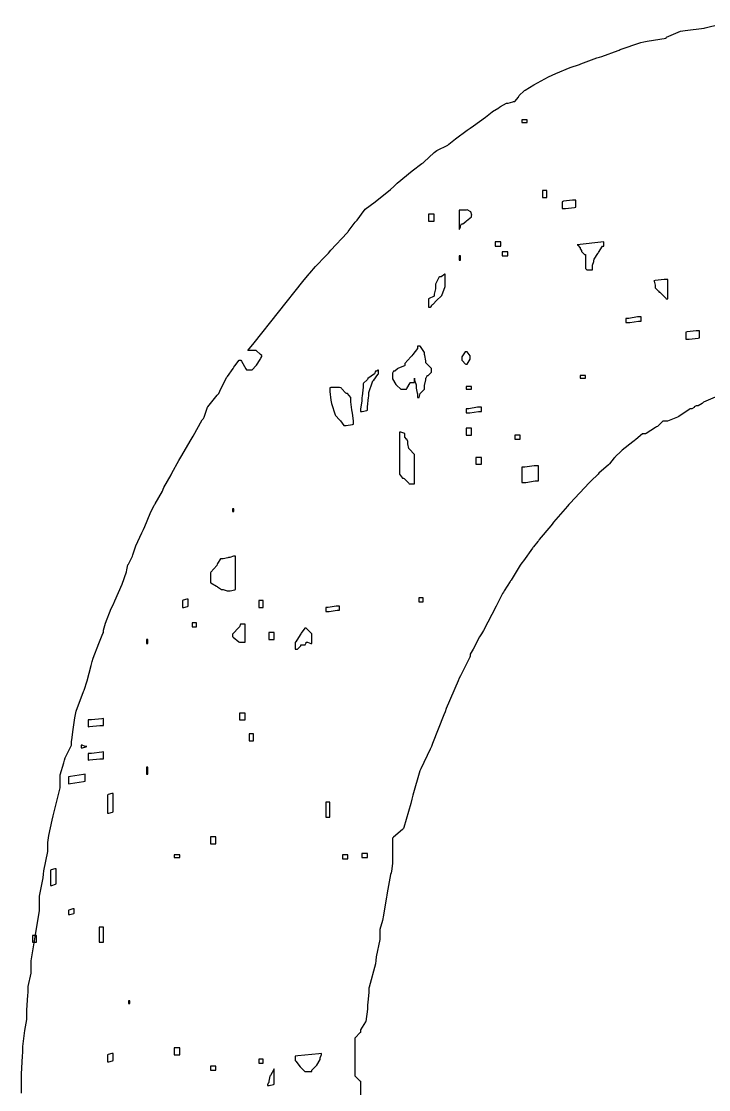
# Model space of a CAD drawing. Extents: x 44 to 313, y 66 to 291.
# Drawn here: x 278.02 to 295.47, y 264.05 to 291.17 of the extents above; entities that cross this region are included whole.
import ezdxf

# ---------------------------------------------------------------- set-up
doc = ezdxf.new("R2010")
doc.units = 0
doc.header["$MEASUREMENT"] = 0

msp = doc.modelspace()

# ---------------------------------------------------------------- linework, layer by layer
at = {"color": 40}
for points in [[(278.025, 263.966), (278.025, 264.267), (278.025, 264.452), (278.05, 264.902), (278.059, 265.006), (278.059, 265.146), (278.112, 265.559), (278.165, 265.833), (278.165, 265.924), (278.165, 266.075), (278.191, 266.453), (278.201, 266.524), (278.201, 266.674), (278.271, 267.012), (278.271, 267.123), (278.271, 267.327), (278.36, 267.83), (278.378, 267.935), (278.394, 268.041), (278.482, 268.596), (278.482, 268.781), (278.482, 268.967), (278.579, 269.434), (278.588, 269.522), (278.597, 269.61), (278.694, 270.101), (278.694, 270.264), (278.694, 270.324), (278.725, 270.502), (278.809, 270.899), (278.835, 271.004), (278.861, 271.11), (279.011, 271.719), (279.011, 271.921), (279.011, 272.045), (279.099, 272.354), (279.117, 272.415), (279.134, 272.477), (279.294, 272.802), (279.294, 272.91), (279.302, 272.927), (279.334, 273.14), (279.382, 273.491), (279.4, 273.579), (279.417, 273.659), (279.602, 274.162), (279.612, 274.179), (279.62, 274.197), (279.691, 274.431), (279.795, 274.823), (279.823, 274.92), (279.849, 275.008), (279.99, 275.383), (280.096, 275.634), (280.106, 275.66), (280.106, 275.719), (280.162, 275.895), (280.308, 276.269), (280.352, 276.365), (280.396, 276.463), (280.581, 276.886), (280.695, 277.203), (280.705, 277.247), (280.705, 277.247), (280.731, 277.373), (280.741, 277.39), (280.749, 277.408), (280.837, 277.584), (280.847, 277.6), (280.855, 277.628), (280.934, 277.857), (281.084, 278.193), (281.128, 278.271), (281.162, 278.351), (281.296, 278.682), (281.392, 278.889), (281.41, 278.907), (281.419, 278.924), (281.605, 279.25), (281.623, 279.294), (281.639, 279.338), (281.824, 279.666), (281.833, 279.683), (281.842, 279.701), (282.018, 280.025), (282.046, 280.07), (282.072, 280.114), (282.337, 280.555), (282.363, 280.599), (282.389, 280.643), (282.618, 281.059), (282.645, 281.094), (282.662, 281.129), (282.751, 281.376), (282.751, 281.376), (282.76, 281.386), (282.998, 281.685), (283.034, 281.729), (283.06, 281.783), (283.235, 282.135), (283.245, 282.152), (283.253, 282.162), (283.403, 282.364), (283.421, 282.399), (283.439, 282.426), (283.557, 282.575), (283.597, 282.575), (283.615, 282.549), (283.722, 282.356), (283.74, 282.328), (283.74, 282.328), (283.774, 282.328), (283.774, 282.328), (283.8, 282.328), (283.859, 282.328), (283.88, 282.328), (283.888, 282.338), (283.977, 282.426), (283.986, 282.435), (283.994, 282.444), (284.082, 282.593), (284.092, 282.611), (284.1, 282.621), (284.127, 282.666), (284.127, 282.681), (284.127, 282.691), (284.092, 282.715), (284.092, 282.715), (284.092, 282.715), (283.985, 282.822), (283.95, 282.822), (283.906, 282.822), (283.774, 282.822), (283.774, 282.822), (283.932, 283.016), (284.55, 283.792), (285.167, 284.569), (285.327, 284.762), (285.344, 284.78), (285.494, 284.948), (285.749, 285.221), (285.82, 285.291), (285.881, 285.363), (286.297, 285.804), (286.315, 285.82), (286.323, 285.838), (286.498, 286.077), (286.526, 286.103), (286.552, 286.13), (286.728, 286.369), (286.738, 286.385), (286.755, 286.403), (287.001, 286.593), (287.39, 286.906), (287.478, 286.985), (287.566, 287.065), (287.941, 287.377), (288.192, 287.568), (288.219, 287.584), (288.236, 287.602), (288.501, 287.841), (288.536, 287.867), (288.571, 287.894), (288.845, 288.035), (288.855, 288.043), (288.871, 288.053), (289.044, 288.189), (289.338, 288.414), (289.418, 288.466), (289.497, 288.52), (289.806, 288.744), (289.974, 288.881), (289.983, 288.889), (289.983, 288.889), (290.142, 288.979), (290.16, 288.995), (290.186, 289.013), (290.336, 289.101), (290.336, 289.101), (290.38, 289.101), (290.495, 289.129), (290.513, 289.137), (290.547, 289.137), (290.643, 289.252), (290.653, 289.278), (290.661, 289.296), (290.785, 289.41), (290.795, 289.418), (290.812, 289.428), (291.028, 289.56), (291.403, 289.763), (291.501, 289.807), (291.589, 289.851), (291.958, 290.001), (292.188, 290.081), (292.206, 290.09), (292.223, 290.099), (292.628, 290.249), (292.699, 290.266), (292.76, 290.284), (293.176, 290.434), (293.194, 290.442), (293.22, 290.46), (293.748, 290.637), (293.828, 290.653), (293.907, 290.671), (294.229, 290.721), (294.393, 290.75), (294.393, 290.759), (294.401, 290.769), (294.754, 290.927), (294.816, 290.935), (294.877, 290.945), (295.354, 290.998), (295.381, 291.006), (295.415, 291.016), (296.041, 291.174)], [(295.812, 281.711), (295.337, 281.509), (295.311, 281.481), (295.301, 281.473), (295.202, 281.41), (295.169, 281.41), (295.151, 281.41), (295.099, 281.386), (295.099, 281.376), (295.099, 281.368), (295.045, 281.34), (295.028, 281.34), (295.028, 281.34), (294.992, 281.34), (294.992, 281.34), (294.974, 281.324), (294.71, 281.146), (294.676, 281.128), (294.64, 281.112), (294.428, 281.023), (294.357, 281.023), (294.303, 281.023), (294.173, 280.891), (294.146, 280.881), (294.119, 280.865), (293.88, 280.715), (293.864, 280.705), (293.792, 280.705), (293.625, 280.556), (293.581, 280.529), (293.546, 280.502), (293.273, 280.291), (293.265, 280.282), (293.247, 280.265), (293.096, 280.115), (293.088, 280.106), (293.07, 280.097), (292.954, 279.939), (292.946, 279.929), (292.928, 279.913), (292.681, 279.701), (292.665, 279.683), (292.647, 279.666), (292.497, 279.516), (292.489, 279.506), (292.435, 279.462), (291.958, 278.942), (291.924, 278.907), (291.888, 278.863), (291.535, 278.456), (291.501, 278.412), (291.465, 278.368), (291.164, 278.016), (291.148, 277.989), (291.13, 277.972), (291.024, 277.831), (291.006, 277.813), (290.996, 277.804), (290.769, 277.478), (290.725, 277.424), (290.689, 277.372), (290.459, 276.984), (290.442, 276.967), (290.432, 276.958), (290.282, 276.72), (290.266, 276.684), (290.238, 276.649), (290.09, 276.365), (290.09, 276.365), (290.072, 276.331), (289.753, 275.714), (289.701, 275.626), (289.657, 275.547), (289.493, 275.238), (289.418, 275.106), (289.418, 275.06), (289.409, 275.034), (289.172, 274.559), (289.137, 274.497), (289.11, 274.435), (288.811, 273.729), (288.785, 273.649), (288.749, 273.571), (288.458, 272.839), (288.432, 272.767), (288.404, 272.697), (288.166, 272.196), (288.149, 272.168), (288.139, 272.151), (287.963, 271.533), (287.937, 271.427), (287.909, 271.322), (287.734, 270.705), (287.726, 270.687), (287.698, 270.661), (287.47, 270.466), (287.444, 270.44), (287.444, 270.299), (287.444, 269.981), (287.444, 269.875), (287.444, 269.796), (287.416, 269.602), (287.408, 269.558), (287.398, 269.514), (287.31, 269.047), (287.302, 268.993), (287.292, 268.941), (287.205, 268.438), (287.197, 268.394), (287.187, 268.35), (287.125, 268.118), (287.125, 268.041), (287.125, 267.865), (287.029, 267.424), (287.021, 267.335), (287.011, 267.247), (286.852, 266.657), (286.844, 266.63), (286.844, 266.525), (286.816, 266.269), (286.808, 266.207), (286.808, 266.101), (286.772, 265.782), (286.772, 265.782), (286.763, 265.774), (286.632, 265.57), (286.632, 265.501), (286.614, 265.493), (286.508, 265.377), (286.492, 265.359), (286.492, 265.122), (286.492, 264.586), (286.492, 264.407), (286.508, 264.39), (286.614, 264.276), (286.632, 264.267), (286.632, 263.919)]]:
    msp.add_lwpolyline(points, dxfattribs=at)
for points in [[(290.725, 288.608), (290.759, 288.608), (290.838, 288.608), (290.865, 288.608), (290.865, 288.626), (290.865, 288.666), (290.865, 288.678), (290.829, 288.678), (290.751, 288.678), (290.725, 288.678), (290.725, 288.662), (290.725, 288.622), (290.725, 288.608)], [(291.254, 286.702), (291.28, 286.702), (291.338, 286.702), (291.358, 286.702), (291.358, 286.746), (291.358, 286.845), (291.358, 286.879), (291.332, 286.879), (291.273, 286.879), (291.254, 286.879), (291.254, 286.834), (291.254, 286.735), (291.254, 286.702)], [(289.137, 285.89), (289.145, 285.9), (289.172, 285.947), (289.172, 285.962), (289.172, 285.98), (289.198, 286.033), (289.208, 286.033), (289.234, 286.033), (289.304, 286.095), (289.314, 286.103), (289.322, 286.112), (289.454, 286.212), (289.454, 286.243), (289.462, 286.253), (289.436, 286.341), (289.337, 286.393), (289.314, 286.385), (289.278, 286.385), (289.198, 286.385), (289.172, 286.385), (289.172, 286.385), (289.137, 286.385), (289.137, 286.385), (289.137, 286.263), (289.137, 285.984), (289.137, 285.89)], [(291.747, 286.42), (291.835, 286.42), (292.064, 286.447), (292.1, 286.456), (292.1, 286.5), (292.1, 286.599), (292.1, 286.632), (292.012, 286.632), (291.782, 286.606), (291.747, 286.596), (291.747, 286.552), (291.747, 286.453), (291.747, 286.42)], [(288.36, 286.103), (288.394, 286.103), (288.475, 286.103), (288.502, 286.103), (288.502, 286.147), (288.502, 286.246), (288.502, 286.279), (288.466, 286.279), (288.386, 286.279), (288.36, 286.279), (288.36, 286.235), (288.36, 286.136), (288.36, 286.103)], [(290.054, 285.467), (290.088, 285.467), (290.168, 285.467), (290.196, 285.467), (290.196, 285.495), (290.196, 285.554), (290.196, 285.574), (290.16, 285.574), (290.08, 285.574), (290.054, 285.574), (290.054, 285.548), (290.054, 285.488), (290.054, 285.467)], [(292.206, 285.397), (292.206, 285.397), (292.24, 285.361), (292.24, 285.361), (292.24, 285.335), (292.319, 285.257), (292.347, 285.257), (292.347, 285.213), (292.347, 285.113), (292.347, 285.08), (292.347, 285.036), (292.347, 284.937), (292.347, 284.904), (292.347, 284.896), (292.381, 284.868), (292.383, 284.868), (292.409, 284.868), (292.468, 284.868), (292.489, 284.868), (292.489, 284.868), (292.523, 284.868), (292.523, 284.868), (292.523, 284.886), (292.523, 284.926), (292.523, 284.938), (292.523, 284.982), (292.559, 285.081), (292.559, 285.115), (292.567, 285.133), (292.655, 285.283), (292.665, 285.291), (292.673, 285.309), (292.772, 285.467), (292.806, 285.467), (292.806, 285.495), (292.806, 285.554), (292.806, 285.574), (292.734, 285.565), (292.206, 285.513), (292.136, 285.503), (292.152, 285.495), (292.206, 285.422), (292.206, 285.397)], [(290.23, 285.221), (290.264, 285.221), (290.344, 285.221), (290.372, 285.221), (290.372, 285.248), (290.372, 285.308), (290.372, 285.327), (290.336, 285.327), (290.256, 285.327), (290.23, 285.327), (290.23, 285.301), (290.23, 285.242), (290.23, 285.221)], [(289.137, 285.115), (289.137, 285.115), (289.172, 285.115), (289.172, 285.115), (289.172, 285.142), (289.172, 285.201), (289.172, 285.221), (289.172, 285.221), (289.137, 285.221), (289.137, 285.221), (289.137, 285.195), (289.137, 285.135), (289.137, 285.115)], [(288.642, 284.692), (288.624, 284.675), (288.536, 284.503), (288.536, 284.445), (288.536, 284.384), (288.502, 284.245), (288.502, 284.198), (288.484, 284.19), (288.378, 284.136), (288.36, 284.127), (288.36, 284.074), (288.36, 283.956), (288.36, 283.916), (288.36, 283.916), (288.396, 283.916), (288.396, 283.916), (288.404, 283.916), (288.432, 283.942), (288.432, 283.95), (288.432, 283.96), (288.457, 283.986), (288.466, 283.986), (288.475, 283.996), (288.563, 284.084), (288.572, 284.092), (288.58, 284.102), (288.669, 284.19), (288.678, 284.198), (288.695, 284.216), (288.785, 284.441), (288.785, 284.515), (288.785, 284.577), (288.785, 284.716), (288.785, 284.762), (288.775, 284.754), (288.676, 284.692), (288.642, 284.692)], [(294.11, 284.445), (294.11, 284.411), (294.199, 284.321), (294.217, 284.303), (294.233, 284.295), (294.384, 284.145), (294.393, 284.127), (294.393, 284.127), (294.429, 284.127), (294.429, 284.127), (294.429, 284.251), (294.429, 284.529), (294.429, 284.621), (294.341, 284.621), (294.11, 284.595), (294.076, 284.585), (294.084, 284.577), (294.11, 284.478), (294.11, 284.445)], [(293.371, 283.527), (293.467, 283.527), (293.685, 283.563), (293.758, 283.563), (293.758, 283.591), (293.758, 283.65), (293.758, 283.669), (293.66, 283.669), (293.442, 283.633), (293.371, 283.633), (293.371, 283.607), (293.371, 283.548), (293.371, 283.527)], [(294.886, 283.104), (294.974, 283.104), (295.203, 283.132), (295.239, 283.14), (295.239, 283.184), (295.239, 283.283), (295.239, 283.317), (295.151, 283.317), (294.921, 283.29), (294.886, 283.281), (294.886, 283.236), (294.886, 283.137), (294.886, 283.104)], [(288.007, 282.116), (288.007, 282.064), (288.043, 281.945), (288.043, 281.905), (288.043, 281.861), (288.069, 281.739), (288.079, 281.729), (288.079, 281.703), (288.079, 281.643), (288.079, 281.623), (288.079, 281.623), (288.113, 281.623), (288.113, 281.623), (288.122, 281.623), (288.149, 281.729), (288.149, 281.729), (288.149, 281.729), (288.255, 281.835), (288.255, 281.869), (288.255, 281.932), (288.29, 282.071), (288.29, 282.116), (288.298, 282.126), (288.326, 282.171), (288.326, 282.186), (288.352, 282.186), (288.432, 282.266), (288.432, 282.292), (288.432, 282.31), (288.432, 282.35), (288.432, 282.363), (288.422, 282.373), (288.334, 282.461), (288.326, 282.469), (288.326, 282.469), (288.29, 282.505), (288.29, 282.505), (288.29, 282.558), (288.264, 282.689), (288.255, 282.715), (288.255, 282.769), (288.157, 282.92), (288.149, 282.928), (288.149, 282.928), (288.113, 282.928), (288.113, 282.928), (288.113, 282.928), (288.079, 282.928), (288.079, 282.928), (288.079, 282.867), (287.963, 282.717), (287.937, 282.681), (287.909, 282.655), (287.76, 282.49), (287.76, 282.435), (287.751, 282.426), (287.593, 282.373), (287.584, 282.363), (287.575, 282.355), (287.502, 282.292), (287.478, 282.292), (287.468, 282.292), (287.444, 282.24), (287.444, 282.222), (287.444, 282.206), (287.444, 282.166), (287.444, 282.152), (287.444, 282.099), (287.532, 281.958), (287.55, 281.94), (287.558, 281.932), (287.645, 281.843), (287.654, 281.833), (287.654, 281.833), (287.69, 281.833), (287.69, 281.833), (287.716, 281.833), (287.776, 281.833), (287.796, 281.833), (287.805, 281.851), (287.893, 281.994), (287.903, 282.01), (287.929, 282.01), (287.987, 282.01), (288.007, 282.01), (288.007, 282.01), (288.007, 282.116), (288.007, 282.116)], [(289.314, 282.787), (289.286, 282.787), (289.208, 282.655), (289.208, 282.611), (289.208, 282.576), (289.302, 282.465), (289.314, 282.469), (289.34, 282.469), (289.418, 282.601), (289.418, 282.645), (289.418, 282.681), (289.34, 282.787), (289.314, 282.787)], [(287.021, 282.292), (287.011, 282.292), (286.985, 282.222), (286.985, 282.222), (286.985, 282.222), (286.816, 282.108), (286.808, 282.082), (286.799, 282.073), (286.711, 281.985), (286.702, 281.976), (286.702, 281.887), (286.676, 281.658), (286.668, 281.623), (286.668, 281.535), (286.632, 281.336), (286.632, 281.27), (286.676, 281.27), (286.79, 281.296), (286.808, 281.304), (286.808, 281.392), (286.834, 281.623), (286.844, 281.657), (286.844, 281.755), (286.939, 282.02), (286.949, 282.046), (286.967, 282.064), (287.073, 282.206), (287.091, 282.222), (287.091, 282.25), (287.091, 282.309), (287.091, 282.328), (287.081, 282.32), (287.036, 282.292), (287.021, 282.292)], [(292.206, 282.116), (292.24, 282.116), (292.319, 282.116), (292.347, 282.116), (292.347, 282.134), (292.347, 282.174), (292.347, 282.186), (292.311, 282.186), (292.232, 282.186), (292.206, 282.186), (292.206, 282.17), (292.206, 282.116), (292.206, 282.116)], [(285.856, 281.869), (285.856, 281.781), (285.881, 281.561), (285.89, 281.517), (285.899, 281.473), (285.987, 281.182), (285.997, 281.164), (286.005, 281.156), (286.093, 281.068), (286.103, 281.058), (286.129, 281.032), (286.209, 280.917), (286.209, 280.917), (286.27, 280.917), (286.428, 280.943), (286.456, 280.952), (286.456, 281.032), (286.428, 281.226), (286.42, 281.27), (286.41, 281.314), (286.385, 281.519), (286.385, 281.587), (286.385, 281.623), (286.305, 281.729), (286.279, 281.729), (286.261, 281.739), (286.147, 281.853), (286.139, 281.869), (286.103, 281.879), (285.882, 281.879), (285.856, 281.869)], [(289.314, 281.833), (289.348, 281.833), (289.427, 281.833), (289.454, 281.833), (289.454, 281.851), (289.454, 281.893), (289.454, 281.905), (289.418, 281.905), (289.34, 281.905), (289.314, 281.905), (289.314, 281.887), (289.314, 281.848), (289.314, 281.833)], [(289.314, 281.234), (289.41, 281.234), (289.628, 281.27), (289.701, 281.27), (289.701, 281.298), (289.701, 281.357), (289.701, 281.376), (289.603, 281.376), (289.385, 281.34), (289.314, 281.34), (289.314, 281.314), (289.314, 281.255), (289.314, 281.234)], [(287.62, 279.717), (287.62, 279.683), (287.698, 279.576), (287.726, 279.576), (287.742, 279.568), (287.857, 279.454), (287.867, 279.436), (287.901, 279.436), (287.98, 279.436), (288.007, 279.436), (288.007, 279.622), (288.007, 280.038), (288.007, 280.176), (287.989, 280.194), (287.883, 280.309), (287.867, 280.318), (287.857, 280.327), (287.831, 280.453), (287.831, 280.494), (287.831, 280.512), (287.805, 280.565), (287.796, 280.565), (287.796, 280.565), (287.76, 280.618), (287.76, 280.635), (287.76, 280.653), (287.76, 280.693), (287.76, 280.705), (287.76, 280.715), (287.654, 280.741), (287.62, 280.741), (287.62, 280.486), (287.62, 279.91), (287.62, 279.717)], [(289.314, 280.671), (289.348, 280.671), (289.427, 280.671), (289.454, 280.671), (289.454, 280.715), (289.454, 280.814), (289.454, 280.847), (289.418, 280.847), (289.34, 280.847), (289.314, 280.847), (289.314, 280.803), (289.314, 280.704), (289.314, 280.671)], [(290.548, 280.565), (290.583, 280.565), (290.661, 280.565), (290.689, 280.565), (290.689, 280.592), (290.689, 280.651), (290.689, 280.671), (290.653, 280.671), (290.575, 280.671), (290.548, 280.671), (290.548, 280.644), (290.548, 280.585), (290.548, 280.565)], [(289.56, 279.929), (289.595, 279.929), (289.673, 279.929), (289.701, 279.929), (289.701, 279.973), (289.701, 280.072), (289.701, 280.106), (289.665, 280.106), (289.586, 280.106), (289.56, 280.106), (289.56, 280.061), (289.56, 279.962), (289.56, 279.929)], [(290.725, 279.47), (290.829, 279.47), (291.068, 279.506), (291.148, 279.506), (291.148, 279.604), (291.148, 279.822), (291.148, 279.893), (291.042, 279.893), (290.803, 279.859), (290.725, 279.859), (290.725, 279.762), (290.725, 279.543), (290.725, 279.47)], [(283.387, 278.73), (283.387, 278.73), (283.421, 278.73), (283.421, 278.73), (283.421, 278.748), (283.421, 278.788), (283.421, 278.801), (283.421, 278.801), (283.387, 278.801), (283.387, 278.801), (283.387, 278.801), (283.387, 278.73), (283.387, 278.73)], [(282.822, 276.931), (282.838, 276.922), (282.98, 276.834), (282.998, 276.824), (283.006, 276.816), (283.104, 276.754), (283.104, 276.754), (283.148, 276.754), (283.247, 276.718), (283.281, 276.718), (283.325, 276.718), (283.447, 276.746), (283.457, 276.754), (283.457, 276.967), (283.457, 277.442), (283.457, 277.6), (283.413, 277.6), (283.314, 277.566), (283.281, 277.566), (283.263, 277.557), (283.143, 277.53), (283.104, 277.53), (283.077, 277.53), (283.006, 277.408), (282.998, 277.39), (282.988, 277.363), (282.838, 277.187), (282.822, 277.177), (282.822, 277.161), (282.822, 277.121), (282.822, 277.107), (282.822, 277.063), (282.822, 276.964), (282.822, 276.931)], [(282.116, 276.295), (282.151, 276.295), (282.24, 276.323), (282.258, 276.331), (282.258, 276.375), (282.258, 276.474), (282.258, 276.508), (282.222, 276.508), (282.133, 276.481), (282.116, 276.472), (282.116, 276.427), (282.116, 276.328), (282.116, 276.295)], [(284.056, 276.295), (284.082, 276.295), (284.142, 276.295), (284.163, 276.295), (284.163, 276.339), (284.163, 276.438), (284.163, 276.472), (284.135, 276.472), (284.076, 276.472), (284.056, 276.472), (284.056, 276.427), (284.056, 276.328), (284.056, 276.295)], [(288.113, 276.437), (288.139, 276.437), (288.199, 276.437), (288.219, 276.437), (288.219, 276.463), (288.219, 276.523), (288.219, 276.542), (288.192, 276.542), (288.133, 276.542), (288.113, 276.542), (288.113, 276.516), (288.113, 276.458), (288.113, 276.437)], [(285.75, 276.189), (285.838, 276.189), (286.037, 276.225), (286.103, 276.225), (286.103, 276.253), (286.103, 276.312), (286.103, 276.331), (286.015, 276.331), (285.816, 276.295), (285.75, 276.295), (285.75, 276.269), (285.75, 276.21), (285.75, 276.189)], [(282.363, 275.802), (282.389, 275.802), (282.448, 275.802), (282.469, 275.802), (282.469, 275.83), (282.469, 275.889), (282.469, 275.908), (282.441, 275.908), (282.382, 275.908), (282.363, 275.908), (282.363, 275.882), (282.363, 275.822), (282.363, 275.802)], [(283.563, 275.413), (283.597, 275.413), (283.676, 275.413), (283.704, 275.413), (283.704, 275.529), (283.704, 275.787), (283.704, 275.872), (283.676, 275.872), (283.617, 275.872), (283.597, 275.872), (283.588, 275.872), (283.563, 275.802), (283.563, 275.802), (283.553, 275.794), (283.387, 275.616), (283.387, 275.555), (283.403, 275.537), (283.545, 275.423), (283.563, 275.413)], [(284.303, 275.483), (284.337, 275.483), (284.418, 275.483), (284.445, 275.483), (284.445, 275.528), (284.445, 275.627), (284.445, 275.66), (284.409, 275.66), (284.329, 275.66), (284.303, 275.66), (284.303, 275.616), (284.303, 275.517), (284.303, 275.483)], [(285.257, 275.766), (285.221, 275.766), (285.123, 275.644), (285.115, 275.626), (285.105, 275.6), (284.991, 275.423), (284.974, 275.413), (284.974, 275.369), (284.974, 275.27), (284.974, 275.237), (284.974, 275.237), (285.008, 275.237), (285.008, 275.237), (285.035, 275.237), (285.115, 275.317), (285.115, 275.343), (285.141, 275.343), (285.2, 275.343), (285.221, 275.343), (285.229, 275.343), (285.257, 275.397), (285.257, 275.413), (285.291, 275.413), (285.37, 275.379), (285.397, 275.379), (285.397, 275.397), (285.397, 275.437), (285.397, 275.449), (285.397, 275.493), (285.397, 275.592), (285.397, 275.626), (285.388, 275.635), (285.273, 275.749), (285.257, 275.766)], [(281.2, 275.379), (281.2, 275.379), (281.234, 275.379), (281.234, 275.379), (281.234, 275.405), (281.234, 275.464), (281.234, 275.483), (281.234, 275.483), (281.2, 275.483), (281.2, 275.483), (281.2, 275.457), (281.2, 275.399), (281.2, 275.379)], [(279.717, 273.262), (279.751, 273.272), (280.016, 273.297), (280.106, 273.297), (280.106, 273.341), (280.106, 273.44), (280.106, 273.473), (280.07, 273.465), (279.805, 273.439), (279.717, 273.439), (279.717, 273.395), (279.717, 273.295), (279.717, 273.262)], [(283.563, 273.439), (283.597, 273.439), (283.676, 273.439), (283.704, 273.439), (283.704, 273.483), (283.704, 273.582), (283.704, 273.615), (283.668, 273.615), (283.589, 273.615), (283.563, 273.615), (283.563, 273.571), (283.563, 273.472), (283.563, 273.439)], [(283.81, 272.91), (283.836, 272.91), (283.895, 272.91), (283.916, 272.91), (283.916, 272.954), (283.916, 273.053), (283.916, 273.086), (283.888, 273.086), (283.829, 273.086), (283.81, 273.086), (283.81, 273.042), (283.81, 272.942), (283.81, 272.91)], [(279.54, 272.733), (279.575, 272.733), (279.665, 272.759), (279.683, 272.767), (279.647, 272.767), (279.567, 272.803), (279.54, 272.803), (279.54, 272.787), (279.54, 272.733), (279.54, 272.733)], [(279.717, 272.415), (279.751, 272.425), (280.016, 272.451), (280.106, 272.451), (280.106, 272.495), (280.106, 272.594), (280.106, 272.627), (280.07, 272.619), (279.805, 272.591), (279.717, 272.591), (279.717, 272.547), (279.717, 272.448), (279.717, 272.415)], [(279.224, 271.815), (279.268, 271.825), (279.602, 271.877), (279.647, 271.885), (279.647, 271.93), (279.647, 272.029), (279.647, 272.062), (279.602, 272.054), (279.268, 272.001), (279.224, 271.992), (279.224, 271.948), (279.224, 271.848), (279.224, 271.815)], [(281.2, 272.062), (281.2, 272.062), (281.234, 272.062), (281.234, 272.062), (281.234, 272.106), (281.234, 272.205), (281.234, 272.238), (281.234, 272.238), (281.2, 272.238), (281.2, 272.238), (281.2, 272.194), (281.2, 272.095), (281.2, 272.062)], [(280.212, 271.074), (280.246, 271.074), (280.334, 271.102), (280.352, 271.11), (280.352, 271.225), (280.352, 271.483), (280.352, 271.569), (280.317, 271.569), (280.228, 271.543), (280.212, 271.533), (280.212, 271.418), (280.212, 271.161), (280.212, 271.074)], [(285.75, 270.969), (285.776, 270.969), (285.835, 270.969), (285.856, 270.969), (285.856, 271.067), (285.856, 271.285), (285.856, 271.356), (285.829, 271.356), (285.769, 271.356), (285.75, 271.356), (285.75, 271.26), (285.75, 271.042), (285.75, 270.969)], [(282.822, 270.298), (282.856, 270.298), (282.936, 270.298), (282.964, 270.298), (282.964, 270.342), (282.964, 270.441), (282.964, 270.474), (282.928, 270.474), (282.848, 270.474), (282.822, 270.474), (282.822, 270.43), (282.822, 270.331), (282.822, 270.298)], [(281.905, 269.945), (281.94, 269.945), (282.018, 269.945), (282.046, 269.945), (282.046, 269.963), (282.046, 270.003), (282.046, 270.015), (282.01, 270.015), (281.932, 270.015), (281.905, 270.015), (281.905, 269.999), (281.905, 269.959), (281.905, 269.945)], [(286.173, 269.911), (286.208, 269.911), (286.287, 269.911), (286.315, 269.911), (286.315, 269.937), (286.315, 269.996), (286.315, 270.015), (286.279, 270.015), (286.199, 270.015), (286.173, 270.015), (286.173, 269.989), (286.173, 269.931), (286.173, 269.911)], [(286.668, 269.945), (286.702, 269.945), (286.781, 269.945), (286.808, 269.945), (286.808, 269.973), (286.808, 270.032), (286.808, 270.051), (286.772, 270.051), (286.694, 270.051), (286.668, 270.051), (286.668, 270.025), (286.668, 269.966), (286.668, 269.945)], [(278.765, 269.24), (278.799, 269.24), (278.889, 269.267), (278.907, 269.276), (278.907, 269.373), (278.907, 269.591), (278.907, 269.663), (278.871, 269.663), (278.781, 269.638), (278.765, 269.628), (278.765, 269.532), (278.765, 269.313), (278.765, 269.24)], [(279.224, 268.5), (279.258, 268.5), (279.354, 268.526), (279.364, 268.534), (279.364, 268.562), (279.364, 268.621), (279.364, 268.64), (279.328, 268.64), (279.232, 268.614), (279.224, 268.604), (279.224, 268.578), (279.224, 268.52), (279.224, 268.5)], [(278.306, 267.794), (278.332, 267.794), (278.391, 267.794), (278.412, 267.794), (278.412, 267.838), (278.412, 267.938), (278.412, 267.971), (278.384, 267.971), (278.325, 267.971), (278.306, 267.971), (278.306, 267.927), (278.306, 267.827), (278.306, 267.794)], [(279.999, 267.794), (280.025, 267.794), (280.085, 267.794), (280.106, 267.794), (280.106, 267.892), (280.106, 268.11), (280.106, 268.181), (280.078, 268.181), (280.019, 268.181), (279.999, 268.181), (279.999, 268.085), (279.999, 267.867), (279.999, 267.794)], [(280.741, 266.241), (280.741, 266.241), (280.775, 266.241), (280.775, 266.241), (280.775, 266.259), (280.775, 266.299), (280.775, 266.311), (280.775, 266.311), (280.741, 266.311), (280.741, 266.311), (280.741, 266.295), (280.741, 266.255), (280.741, 266.241)], [(280.212, 264.76), (280.246, 264.76), (280.334, 264.787), (280.352, 264.796), (280.352, 264.84), (280.352, 264.939), (280.352, 264.972), (280.317, 264.972), (280.228, 264.946), (280.212, 264.936), (280.212, 264.892), (280.212, 264.793), (280.212, 264.76)], [(281.905, 264.936), (281.94, 264.936), (282.018, 264.936), (282.046, 264.936), (282.046, 264.98), (282.046, 265.079), (282.046, 265.113), (282.01, 265.113), (281.932, 265.113), (281.905, 265.113), (281.905, 265.068), (281.905, 264.969), (281.905, 264.936)], [(284.974, 264.796), (284.991, 264.778), (285.105, 264.629), (285.115, 264.619), (285.123, 264.611), (285.222, 264.513), (285.257, 264.513), (285.257, 264.513), (285.291, 264.513), (285.291, 264.513), (285.317, 264.513), (285.376, 264.513), (285.397, 264.513), (285.397, 264.549), (285.485, 264.637), (285.503, 264.654), (285.52, 264.672), (285.61, 264.818), (285.61, 264.866), (285.618, 264.875), (285.644, 264.948), (285.644, 264.972), (285.572, 264.964), (285.044, 264.91), (284.974, 264.9), (284.974, 264.874), (284.974, 264.816), (284.974, 264.796)], [(284.056, 264.724), (284.082, 264.724), (284.142, 264.724), (284.163, 264.724), (284.163, 264.752), (284.163, 264.811), (284.163, 264.83), (284.135, 264.83), (284.076, 264.83), (284.056, 264.83), (284.056, 264.804), (284.056, 264.745), (284.056, 264.724)], [(282.822, 264.547), (282.856, 264.547), (282.936, 264.547), (282.964, 264.547), (282.964, 264.575), (282.964, 264.634), (282.964, 264.654), (282.928, 264.654), (282.848, 264.654), (282.822, 264.654), (282.822, 264.627), (282.822, 264.568), (282.822, 264.547)], [(284.445, 264.583), (284.435, 264.567), (284.347, 264.416), (284.339, 264.407), (284.329, 264.399), (284.303, 264.273), (284.303, 264.231), (284.293, 264.222), (284.269, 264.177), (284.269, 264.16), (284.313, 264.16), (284.427, 264.186), (284.445, 264.195), (284.445, 264.293), (284.445, 264.512), (284.445, 264.583)]]:
    msp.add_lwpolyline(points, close=True, dxfattribs=at)

doc.saveas('drawing.dxf')
